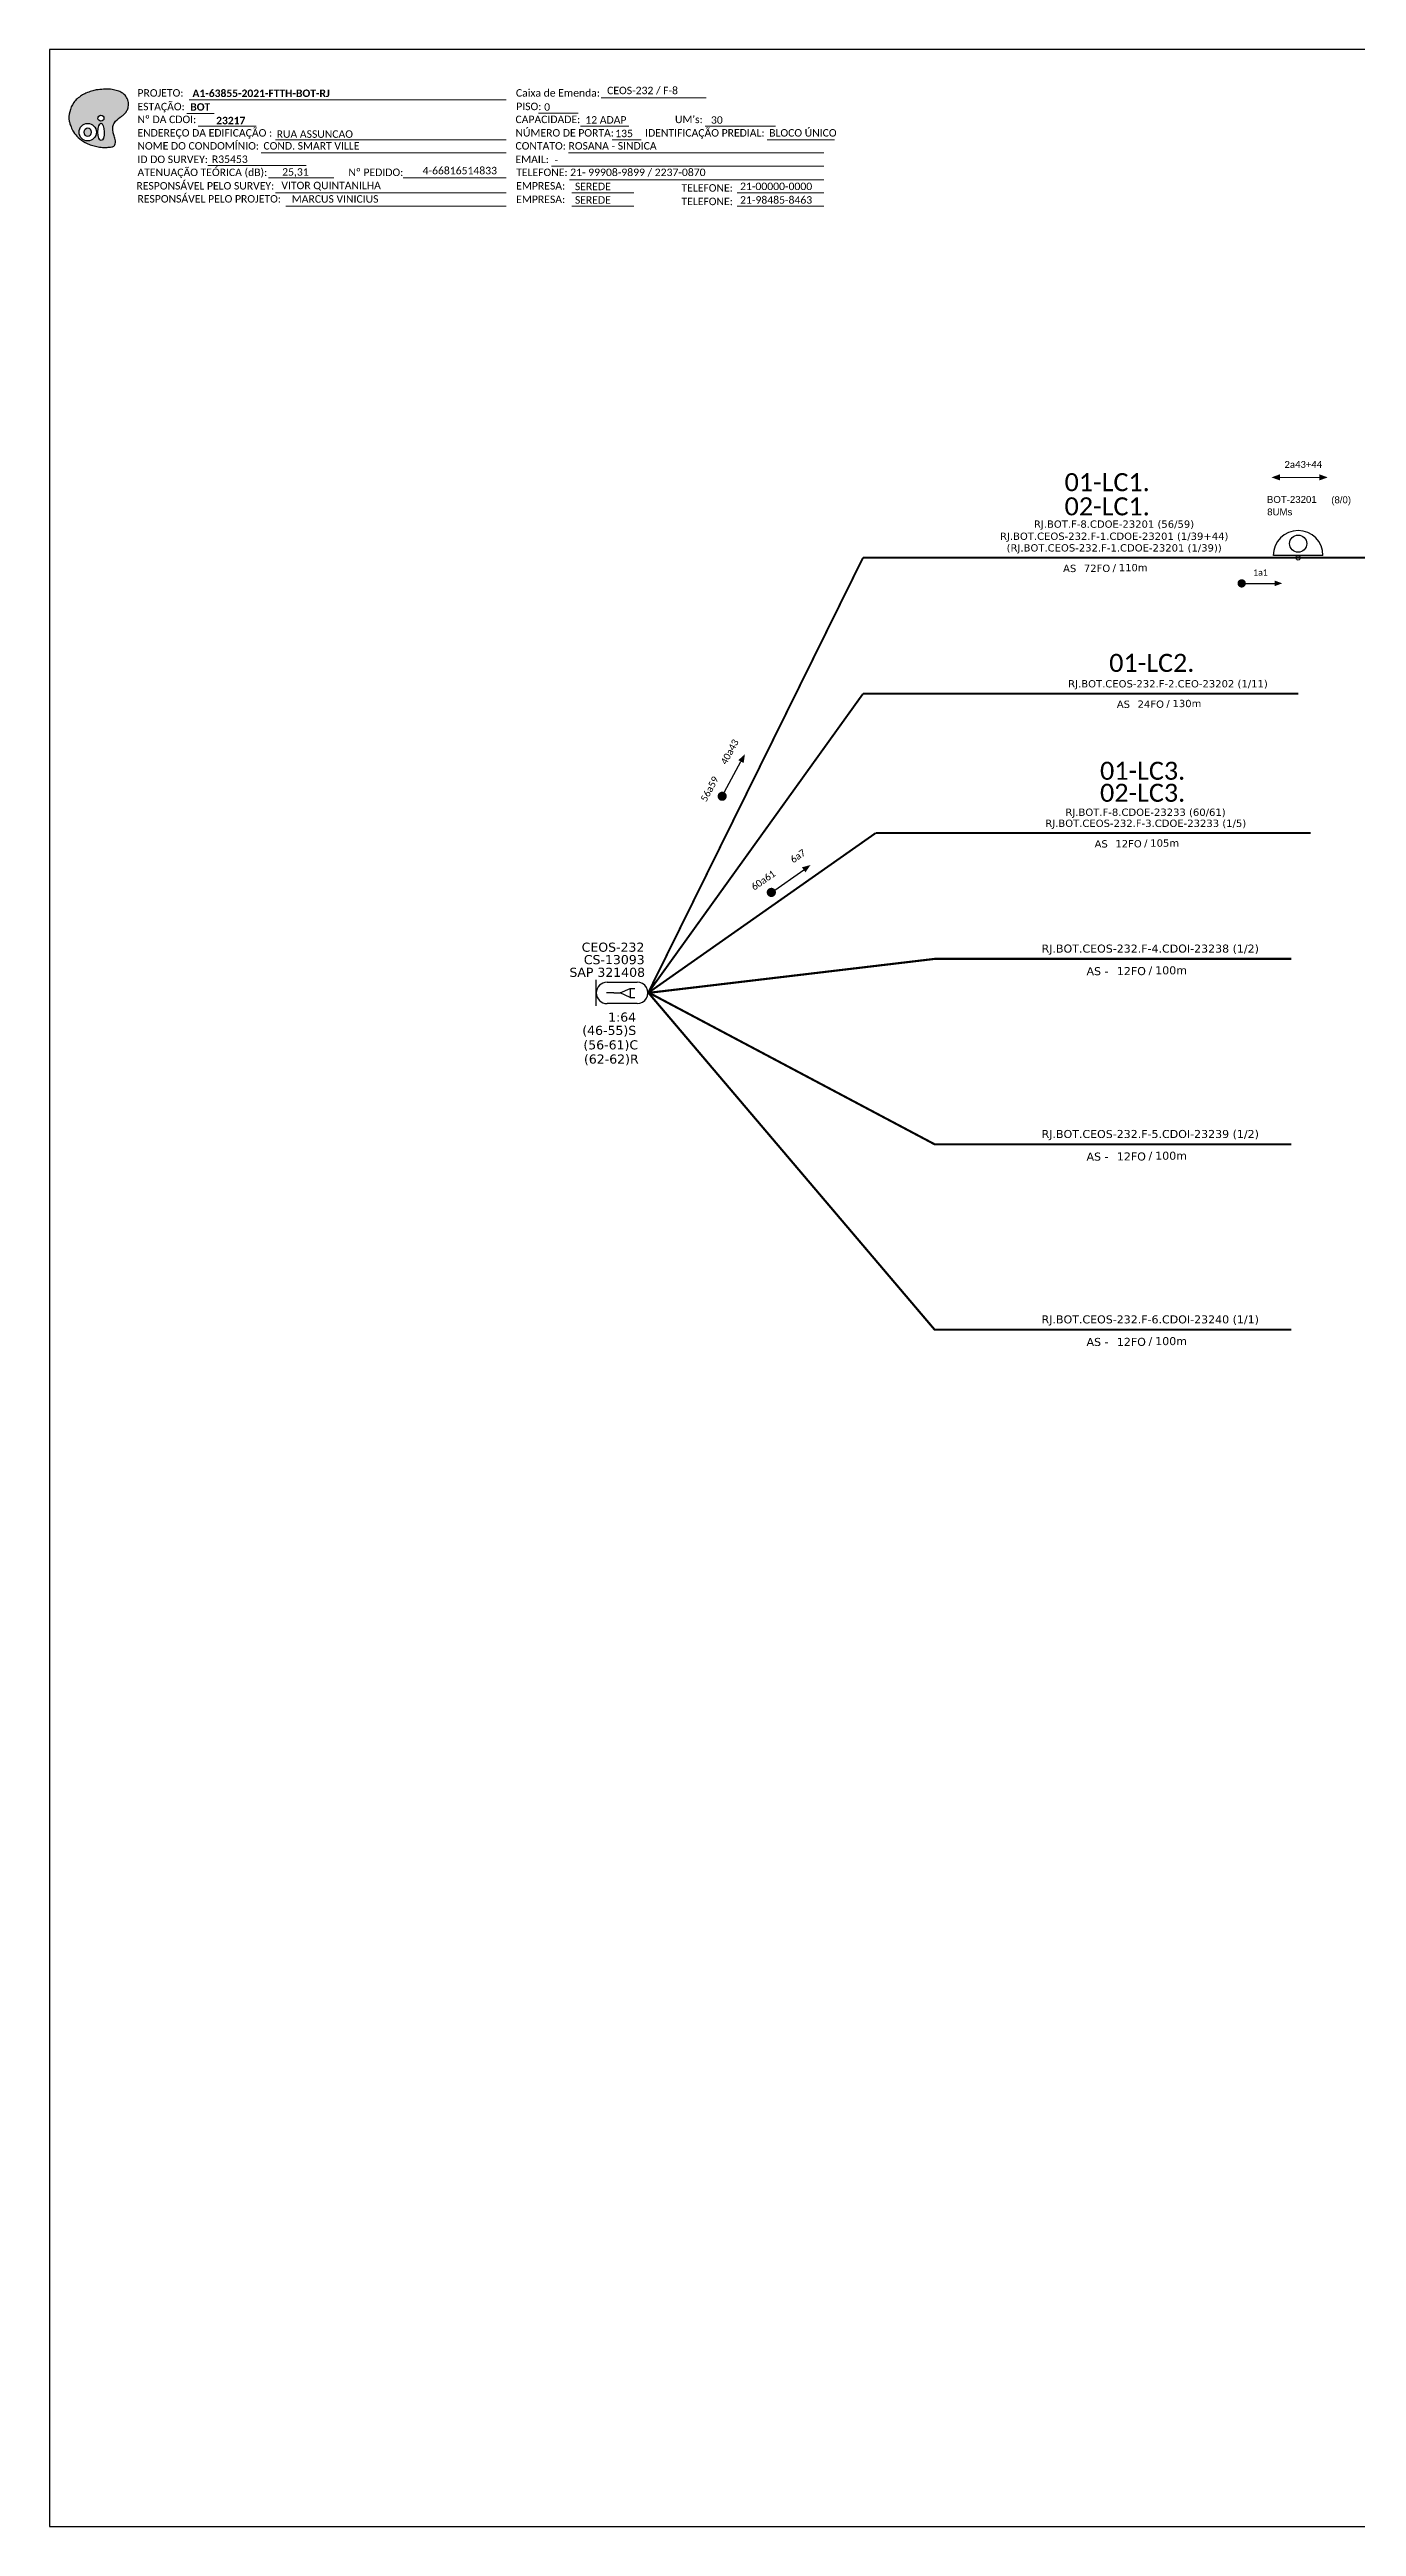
# Model space of a CAD drawing. Header units: inches. Extents: x 950 to 3755, y 850 to 1444.
# Drawn here: x 1940 to 2253, y 850 to 1444 of the extents above; entities that cross this region are included whole.
import ezdxf
from ezdxf.enums import TextEntityAlignment as Align

# ---------------------------------------------------------------- set-up
doc = ezdxf.new("R2010")
doc.units = ezdxf.units.IN
doc.header["$MEASUREMENT"] = 0
doc.layers.add("20.0-LEGENDA DOS CDO'S", color=1, linetype='Continuous', lineweight=0)
doc.layers.add('40.1-ETIQUETAS', color=1, linetype='Continuous', lineweight=20)
for name, color, linetype in [('20.4-CEOS', 1, 'Continuous'), ('CAP a instalar', 1, 'Continuous'), ('CD a instalar', 1, 'Continuous'), ('label_cabos', 7, 'Continuous'), ('SETA', 7, 'Continuous'), ('texto', 255, 'Continuous')]:
    doc.layers.add(name, color=color, linetype=linetype)
doc.styles.add('ARIAL', font='arial.ttf')
doc.styles.add('siredit', font='verdana.ttf')
doc.styles.add('WMF-Calibri0', font='calibri.ttf')
doc.styles.add('WMF-Calibri1', font='calibrib.ttf')
doc.linetypes.add('FENCELINE1', pattern='A,0.25,-0.1,[133,ltypeshp.shx,S=0.1,R=0,X=-0.1,Y=0],-0.1,1', length=1.45)

# ---------------------------------------------------------------- blocks, each defined once
blk = doc.blocks.new('OI')
h = blk.add_hatch(color=40)
edge = h.paths.add_edge_path()
edge.add_spline(control_points=[(4.35, -0.67), (3.92, -0.99), (3.26, -1.5), (2.81, -2.59), (2.9, -3.5), (3.06, -4.27), (3.31, -4.85), (3.37, -5.39), (3.4, -5.88), (3.2, -6.4), (2.54, -6.61), (1.65, -6.63), (0.55, -6.67), (-0.56, -6.42), (-1.61, -6.14), (-2.77, -5.61), (-3.92, -4.77), (-4.89, -3.7), (-5.34, -2.65), (-5.6, -1.94), (-5.85, -0.96), (-5.71, 0.47), (-5.1, 2.02), (-4.14, 3.02), (-3.3, 3.61), (-2.37, 4.16), (-1.36, 4.44), (-0.56, 4.7), (0.79, 4.85), (2.24, 4.97), (3.79, 4.57), (4.67, 4.21), (5.44, 3.65), (5.76, 2.99), (6.03, 2.21), (6.01, 1.46), (5.72, 0.64), (5.31, 0.08), (4.88, -0.38), (4.51, -0.55), (4.35, -0.67)], knot_values=[0, 0, 0, 0, 1.60434, 2.417191, 3.427595, 4.282808, 4.776746, 5.304182, 5.888771, 6.258406, 6.858137, 7.79129, 8.986195, 10.124242, 11.187857, 12.242908, 13.953784, 15.414161, 16.515391, 17.349188, 17.675853, 19.552021, 21.515531, 22.568638, 23.63245, 24.621084, 25.782718, 26.745347, 27.142653, 29.870543, 31.004649, 31.921532, 32.709589, 33.801391, 34.042471, 35.192333, 35.971461, 36.628871, 37.254359, 37.836911, 37.836911, 37.836911, 37.836911], degree=3, periodic=0)
h.paths.add_polyline_path([(1.13, -0.87, -1), (-0.04, -0.87, -1)], flags=16)
edge = h.paths.add_edge_path(flags=16)
edge.add_ellipse((0.56, -3.59), major_axis=(-0.02, 1.71), ratio=0.361305, start_angle=0, end_angle=360)
h.paths.add_polyline_path([(-0.36, -3.62, -1), (-3.8, -3.62, -1)], flags=16)
edge = h.paths.add_edge_path(flags=0)
edge.add_ellipse((-2.08, -3.62), major_axis=(0, 0.885), ratio=0.758294, start_angle=0, end_angle=360)
at = {"color": 40}
for centre, radius in [((-2.08, -3.62), 1.72), ((0.54, -0.87), 0.587)]:
    blk.add_circle(centre, radius, dxfattribs=at)
blk.add_ellipse((-2.08, -3.62), major_axis=(0, 0.885), ratio=0.758294, start_param=-3.141592653589792, end_param=3.141592653589792, dxfattribs=at)
blk.add_ellipse((0.56, -3.59), major_axis=(-0.02, 1.71), ratio=0.361305, dxfattribs=at)
at = {"color": 40, "start_tangent": (-0.800898, -0.598801), "end_tangent": (-0.800898, -0.598801)}
blk.add_spline([(4.35, -0.67), (3.2, -1.78), (2.9, -2.54), (2.92, -3.55), (3.12, -4.38), (3.28, -4.85), (3.37, -5.37), (3.35, -5.95), (3.2, -6.29), (2.66, -6.55), (1.73, -6.63), (0.54, -6.62), (-0.58, -6.41), (-1.6, -6.11), (-2.56, -5.67), (-3.95, -4.67), (-4.89, -3.56), (-5.37, -2.56), (-5.64, -1.78), (-5.72, -1.46), (-5.63, 0.42), (-4.84, 2.22), (-4.13, 2.99), (-3.27, 3.62), (-2.4, 4.09), (-1.3, 4.47), (-0.37, 4.72), (0.02, 4.77), (2.75, 4.8), (3.85, 4.53), (4.69, 4.16), (5.31, 3.68), (5.85, 2.73), (5.93, 2.5), (5.94, 1.35), (5.67, 0.62), (5.29, 0.08), (4.84, -0.36), (4.35, -0.67)], degree=3, dxfattribs=at)

msp = doc.modelspace()

# ---------------------------------------------------------------- linework, layer by layer
msp.add_lwpolyline([(1939.59, 850), (2778.16, 850), (2778.16, 1444), (1939.59, 1444), (1939.59, 850)])
at = {"color": 7, "lineweight": 0}
for points in [[(1973.07, 1431.95), (2049.04, 1431.95)], [(2071.88, 1432.45), (2097.01, 1432.45)], [(1972.55, 1428.68), (1979.1, 1428.68)], [(1975.21, 1425.61), (1989.16, 1425.61)], [(2056.84, 1428.72), (2066.32, 1428.72)], [(2066.88, 1425.61), (2078.5, 1425.61)], [(2096.83, 1425.61), (2113.68, 1425.61)], [(1993.78, 1422.37), (2049.04, 1422.37)], [(2074.47, 1422.37), (2081.41, 1422.37)], [(2111.64, 1422.37), (2127.82, 1422.37)], [(1977.53, 1416.19), (2001.16, 1416.19)], [(1990.37, 1419.26), (2049.04, 1419.26)], [(2059.96, 1416.02), (2125.23, 1416.02)], [(2064, 1419.26), (2125.23, 1419.26)], [(1992.07, 1413.22), (2007.74, 1413.22)], [(1993.78, 1409.67), (2049.04, 1409.67)], [(2024.4, 1413.23), (2048.89, 1413.23)], [(2024.9, 1413.24), (2049.05, 1413.24)], [(2064.25, 1412.78), (2125.23, 1412.78)], [(2064.85, 1409.67), (2079.65, 1409.67)], [(2104.46, 1409.67), (2125.23, 1409.67)], [(1996.27, 1406.43), (2049.04, 1406.43)], [(2064.85, 1406.43), (2079.65, 1406.43)], [(2104.46, 1406.43), (2125.23, 1406.43)]]:
    msp.add_lwpolyline(points, dxfattribs=at)
at = {"color": 0, "const_width": 1}
msp.add_lwpolyline([(2224.93, 1315.97, 1), (2225.93, 1315.97, 1)], format="xyb", close=True, dxfattribs=at)
at = {"color": 5}
msp.add_lwpolyline([(2076.38, 1217.76), (2078.83, 1218.79), (2078.83, 1216.64), (2076.38, 1217.76)], dxfattribs=at)
at = {"layer": '20.4-CEOS', "color": 5}
for p, q in [((2070.69, 1214.66), (2070.69, 1220.87)), ((2074.89, 1217.76), (2073.15, 1217.76)), ((2073.27, 1220.34), (2080.49, 1220.34)), ((2074.89, 1217.76), (2076.38, 1217.76)), ((2078.83, 1218.79), (2079.93, 1218.79)), ((2080.49, 1215.19), (2073.27, 1215.19)), ((2078.83, 1216.64), (2079.93, 1216.64))]:
    msp.add_line(p, q, dxfattribs=at)
for centre, start_param, end_param in [((2073.27, 1217.76), -0.785398, 2.356194), ((2080.49, 1217.76), 2.356194, 5.497787)]:
    msp.add_ellipse(centre, major_axis=(-1.82, 1.82), ratio=1, start_param=start_param, end_param=end_param, dxfattribs=at)
at = {"layer": 'CAP a instalar', "color": 5, "linetype": 'FENCELINE1', "ltscale": 7, "const_width": 0.467}
for points in [[(2083.11, 1217.76), (2134.65, 1322.15)], [(2134.65, 1322.15), (2238.98, 1322.13)], [(2238.98, 1322.13), (2321.09, 1322.13)]]:
    msp.add_lwpolyline(points, dxfattribs=at)
at = {"layer": 'CAP a instalar', "color": 0, "linetype": 'FENCELINE1', "ltscale": 7, "const_width": 0.467}
for points in [[(2134.65, 1289.52), (2083.11, 1217.76)], [(2134.65, 1289.52), (2238.98, 1289.5)], [(2137.65, 1256.08), (2083.11, 1217.76)], [(2137.65, 1256.08), (2241.98, 1256.08)]]:
    msp.add_lwpolyline(points, dxfattribs=at)
at = {"layer": 'CD a instalar', "color": 0, "linetype": 'FENCELINE1', "ltscale": 7}
for points in [[(2083.11, 1217.76, 0.513, 0.513, 0), (2151.81, 1225.92, 0.513, 0.513, 0), (2237.33, 1225.92, 0.513, 0.513, 0)], [(2083.06, 1217.94, 0.513, 0.513, 0), (2151.81, 1181.46, 0.513, 0.513, 0), (2237.33, 1181.46, 0.513, 0.513, 0)], [(2083.06, 1217.94, 0.513, 0.513, 0), (2151.81, 1137, 0.513, 0.513, 0), (2237.33, 1137, 0.513, 0.513, 0)]]:
    msp.add_lwpolyline(points, format="xyseb", dxfattribs=at)
at = {"layer": 'label_cabos', "color": 0}
msp.add_line((2244.92, 1322.68), (2233.03, 1322.68), dxfattribs=at)
for centre, radius in [((2238.97, 1325.5), 2.05), ((2238.98, 1322.13), 0.551)]:
    msp.add_circle(centre, radius, dxfattribs=at)
msp.add_arc((2238.97, 1322.68), 5.95, 0, 180, dxfattribs=at)
at = {"layer": 'SETA', "color": 0}
for points in [[(2234.59, 1341.42), (2244.05, 1341.39)], [(2225.43, 1315.97), (2234.03, 1315.97)], [(2100.87, 1264.92), (2105.37, 1273.24)], [(2112.66, 1241.87), (2120.41, 1247.28)]]:
    msp.add_lwpolyline(points, dxfattribs=at)
at = {"layer": 'SETA', "color": 0, "const_width": 1.1}
for points in [[(2100.61, 1264.44, 1), (2101.13, 1265.4, 1)], [(2112.2, 1241.55, 1), (2113.11, 1242.18, 1)]]:
    msp.add_lwpolyline(points, format="xyb", close=True, dxfattribs=at)
at = {"layer": 'SETA', "color": 0}
for points in [[(2234.59, 1342.13), (2232.58, 1341.39), (2234.6, 1340.66)], [(2244.05, 1342.13), (2246.07, 1341.39), (2244.05, 1340.66)], [(2233.34, 1316.65), (2235.17, 1315.98), (2233.34, 1315.31)], [(2104.73, 1273.58), (2106.33, 1275.01), (2106.02, 1272.89)], [(2119.99, 1247.88), (2122.06, 1248.44), (2120.83, 1246.68)]]:
    msp.add_solid(points, dxfattribs=at)

# ---------------------------------------------------------------- block references
at = {"color": 7, "xscale": 1.213923925196705, "yscale": 1.21392392515554, "zscale": 1.213923925163967, "rotation": 0.153289602326381}
msp.add_blockref('OI', (1951.26, 1428.58), dxfattribs=at)

# ---------------------------------------------------------------- texts
at = {"color": 7, "lineweight": 0, "style": 'WMF-Calibri0'}
for s, height, p in [('ESTAÇÃO:', 1.793, (1960.67, 1429.42)), ('PROJETO:', 1.793, (1960.67, 1432.7)), ('Caixa de Emenda:', 1.7927, (2051.42, 1432.7)), ('Nº DA CDOI:', 1.7927, (1960.67, 1426.35)), ('CAPACIDADE:', 1.7927, (2051.31, 1426.35)), ('PISO:', 1.793, (2051.49, 1429.46)), ("UM's:", 1.793, (2089.56, 1426.35)), ('ENDEREÇO DA EDIFICAÇÃO :', 1.7927, (1960.67, 1423.12)), ('NOME DO CONDOMÍNIO:', 1.7927, (1960.67, 1420)), ('COND. SMART VILLE', 1.7927, (1990.88, 1420)), ('CONTATO: ROSANA - SINDICA', 1.7927, (2051.31, 1420)), ('NÚMERO DE PORTA:', 1.7927, (2051.31, 1423.12)), ('IDENTIFICAÇÃO PREDIAL:', 1.7927, (2082.4, 1423.12)), ('BLOCO ÚNICO', 1.7927, (2112.14, 1423.12)), ('ATENUAÇÃO TEÓRICA (dB):', 1.7927, (1960.67, 1413.65)), ('ID DO SURVEY:', 1.7927, (1960.67, 1416.77)), ('Nº PEDIDO:', 1.793, (2011.25, 1413.66)), ('EMAIL:', 1.793, (2051.31, 1416.77)), ('TELEFONE: 21- 99908-9899 / 2237-0870', 1.7927, (2051.49, 1413.65)), ('RESPONSÁVEL PELO SURVEY:', 1.7927, (1960.42, 1410.42)), ('RESPONSÁVEL PELO PROJETO:', 1.7927, (1960.67, 1407.3)), ('EMPRESA:', 1.793, (2051.49, 1410.42)), ('EMPRESA:', 1.793, (2051.49, 1407.18)), ('TELEFONE:', 1.793, (2091.1, 1409.91)), ('TELEFONE:', 1.793, (2091.1, 1406.68))]:
    msp.add_text(s, height=height, dxfattribs=at).set_placement(p)
at = {"color": 7, "linetype": 'Continuous'}
for s, height, style, p in [('A1-63855-2021-FTTH-BOT-RJ', 1.7927, 'WMF-Calibri1', (1973.86, 1432.61)), ('CEOS-232 / F-8', 1.7927, 'WMF-Calibri0', (2073.28, 1433.28)), ('BOT', 1.793, 'WMF-Calibri1', (1973.34, 1429.33)), ('0', 1.79, 'WMF-Calibri0', (2058.19, 1429.32)), ('RUA ASSUNCAO', 1.7927, 'WMF-Calibri0', (1994.05, 1422.83)), ('135', 1.793, 'WMF-Calibri0', (2075.22, 1422.97)), ('-', 1.79, 'WMF-Calibri0', (2060.66, 1416.62)), ('VITOR QUINTANILHA', 1.7927, 'WMF-Calibri0', (1995.18, 1410.51)), ('MARCUS VINICIUS', 1.7927, 'WMF-Calibri0', (1997.67, 1407.27)), ('SEREDE', 1.793, 'WMF-Calibri0', (2065.56, 1410.27)), ('SEREDE', 1.793, 'WMF-Calibri0', (2065.56, 1407.03)), ('21-00000-0000', 1.7927, 'WMF-Calibri0', (2105.16, 1410.29)), ('21-98485-8463', 1.7927, 'WMF-Calibri0', (2105.16, 1407.03))]:
    msp.add_text(s, height=height, dxfattribs=dict(at, style=style)).set_placement(p)
at = {"color": 7, "linetype": 'Continuous', "style": 'WMF-Calibri1'}
msp.add_text('23217', height=1.793, dxfattribs=at).set_placement((1983.05, 1426.07), align=Align.CENTER)
at = {"color": 0, "linetype": 'Continuous', "style": 'WMF-Calibri0'}
for s, p in [('12 ADAP', (2068.06, 1426.23)), ('30', (2098.18, 1426.2)), ('R35453', (1978.52, 1416.8))]:
    msp.add_text(s, height=1.793, dxfattribs=at).set_placement(p)
at = {"color": 0, "lineweight": 0, "style": 'WMF-Calibri0'}
msp.add_text('25,31', height=1.793, dxfattribs=at).set_placement((1995.37, 1413.74))
at = {"color": 7, "style": 'WMF-Calibri0'}
msp.add_text('4-66816514833', height=1.7927, dxfattribs=at).set_placement((2029.04, 1414.07))
at = {"color": 0, "attachment_point": 5}
for s, insert, char_height, width in [('{\\fCalibri|b0|i0|c0|p34;01-LC1.}', (2193.18, 1340.22), 4.32, 65.833), ('{\\fCalibri|b0|i0|c0|p34;02-LC1.}', (2193.18, 1334.42), 4.32, 65.833), ('\\C7;\\fCalibri|b0|i0|c0|p34;1a1', (2229.93, 1318.59), 1.5, 25.3588), ('{\\fCalibri|b0|i0|c0|p34;01-LC2.}', (2203.88, 1296.88), 4.32, 65.833), ('{\\fCalibri|b0|i0|c0|p34;01-LC3.}', (2201.68, 1271.01), 4.32, 65.833), ('{\\fCalibri|b0|i0|c0|p34;02-LC3.}', (2201.68, 1265.73), 4.32, 65.833)]:
    msp.add_mtext(s, dxfattribs=dict(at, insert=insert, char_height=char_height, width=width))
at = {"layer": "20.0-LEGENDA DOS CDO'S", "color": 0, "style": 'ARIAL'}
for s, p in [('BOT-23201', (2231.49, 1335.26)), ('8UMs', (2231.55, 1332.28))]:
    msp.add_text(s, height=1.652, rotation=0.11799, dxfattribs=at).set_placement(p)
msp.add_text('       (8/0)', height=1.6523, rotation=0.11799, dxfattribs=at).set_placement((2247.04, 1335.18), align=Align.CENTER)
at = {"layer": '20.4-CEOS', "color": 5, "style": 'siredit'}
for s, height, p in [('CEOS-232', 2.183, (2074.7, 1229.82)), ('   SAP 321408', 2.1826, (2071.88, 1223.8)), ('CS-13093', 2.183, (2074.99, 1226.84)), ('1:64', 2.183, (2076.88, 1213.05)), ('    (46-55)S', 2.1826, (2071.89, 1209.87)), ('   (56-61)C', 2.1826, (2072.73, 1206.4)), ('   (62-62)R', 2.1826, (2072.86, 1202.99))]:
    msp.add_text(s, height=height, dxfattribs=at).set_placement(p, align=Align.TOP_CENTER)
at = {"layer": '40.1-ETIQUETAS', "color": 0, "style": 'siredit'}
for s, height, p in [('RJ.BOT.F-8.CDOE-23201 (56/59)', 1.7496, (2194.82, 1330.19)), ('RJ.BOT.CEOS-232.F-2.CEO-23202 (1/11)', 1.7496, (2207.76, 1291.9)), ('RJ.BOT.CEOS-232.F-3.CDOE-23233 (1/5)', 1.7496, (2202.43, 1258.44)), ('RJ.BOT.F-8.CDOE-23233 (60/61)', 1.7496, (2202.38, 1261.09)), ('RJ.BOT.CEOS-232.F-4.CDOI-23238 (1/2)', 1.9246, (2203.51, 1228.39)), ('RJ.BOT.CEOS-232.F-5.CDOI-23239 (1/2)', 1.9246, (2203.51, 1183.93)), ('RJ.BOT.CEOS-232.F-6.CDOI-23240 (1/1)', 1.9246, (2203.51, 1139.47))]:
    msp.add_text(s, height=height, dxfattribs=at).set_placement(p, align=Align.MIDDLE_CENTER)
at = {"layer": '40.1-ETIQUETAS', "color": 1, "style": 'siredit'}
msp.add_text('RJ.BOT.CEOS-232.F-1.CDOE-23201 (1/39+44)', height=1.7496, dxfattribs=at).set_placement((2194.86, 1327.28), align=Align.MIDDLE_CENTER)
at = {"layer": '40.1-ETIQUETAS', "color": 5, "style": 'siredit'}
msp.add_text('(RJ.BOT.CEOS-232.F-1.CDOE-23201 (1/39))', height=1.7496, dxfattribs=at).set_placement((2194.86, 1324.49), align=Align.MIDDLE_CENTER)
at = {"layer": '40.1-ETIQUETAS', "color": 0, "style": 'siredit'}
for s, height, p in [('AS', 1.75, (2185.77, 1319.56)), ('72FO', 1.75, (2193.91, 1319.59)), ('/', 1.75, (2195.29, 1319.75)), ('AS', 1.75, (2198.66, 1286.98)), ('24FO', 1.75, (2206.8, 1287.01)), ('/', 1.75, (2208.18, 1287.17)), ('AS', 1.75, (2193.33, 1253.51)), ('12FO', 1.75, (2201.47, 1253.54)), ('/', 1.75, (2202.85, 1253.7)), ('AS -', 1.925, (2193.5, 1222.97)), ('12FO', 1.925, (2202.46, 1223)), ('/', 1.92, (2203.98, 1223.18)), ('AS -', 1.925, (2193.5, 1178.51)), ('12FO', 1.925, (2202.46, 1178.54)), ('/', 1.92, (2203.98, 1178.72)), ('AS -', 1.925, (2193.5, 1134.06)), ('12FO', 1.925, (2202.46, 1134.08)), ('/', 1.92, (2203.98, 1134.26))]:
    msp.add_text(s, height=height, dxfattribs=at).set_placement(p, align=Align.MIDDLE_RIGHT)
for s, height, p in [('110m', 1.75, (2195.95, 1319.75)), ('130m', 1.75, (2208.84, 1287.17)), ('105m', 1.75, (2203.51, 1253.7)), ('100m', 1.925, (2204.7, 1223.18)), ('100m', 1.925, (2204.7, 1178.72)), ('100m', 1.925, (2204.7, 1134.26))]:
    msp.add_text(s, height=height, dxfattribs=at).set_placement(p, align=Align.MIDDLE_LEFT)
at = {"layer": 'texto', "color": 0, "char_height": 1.65, "width": 27.8947, "attachment_point": 5}
for s, insert, rotation in [('{\\fCalibri|b0|i0|c0|p34;\\C7;2a43\\C1;+44}', (2240.2, 1344.48), 359.83644), ('{\\fCalibri|b0|i0|c0|p34;\\C7;40a43}', (2102.67, 1275.57), 61.5816), ('{\\fCalibri|b0|i0|c0|p34;\\C7;56a59}', (2097.85, 1266.66), 61.5816), ('{\\fCalibri|b0|i0|c0|p34;\\C7;6a7}', (2119.03, 1250.58), 34.95927), ('{\\fCalibri|b0|i0|c0|p34;\\C7;60a61}', (2110.73, 1244.78), 34.95927)]:
    msp.add_mtext(s, dxfattribs=dict(at, insert=insert, rotation=rotation))

doc.saveas('drawing.dxf')
